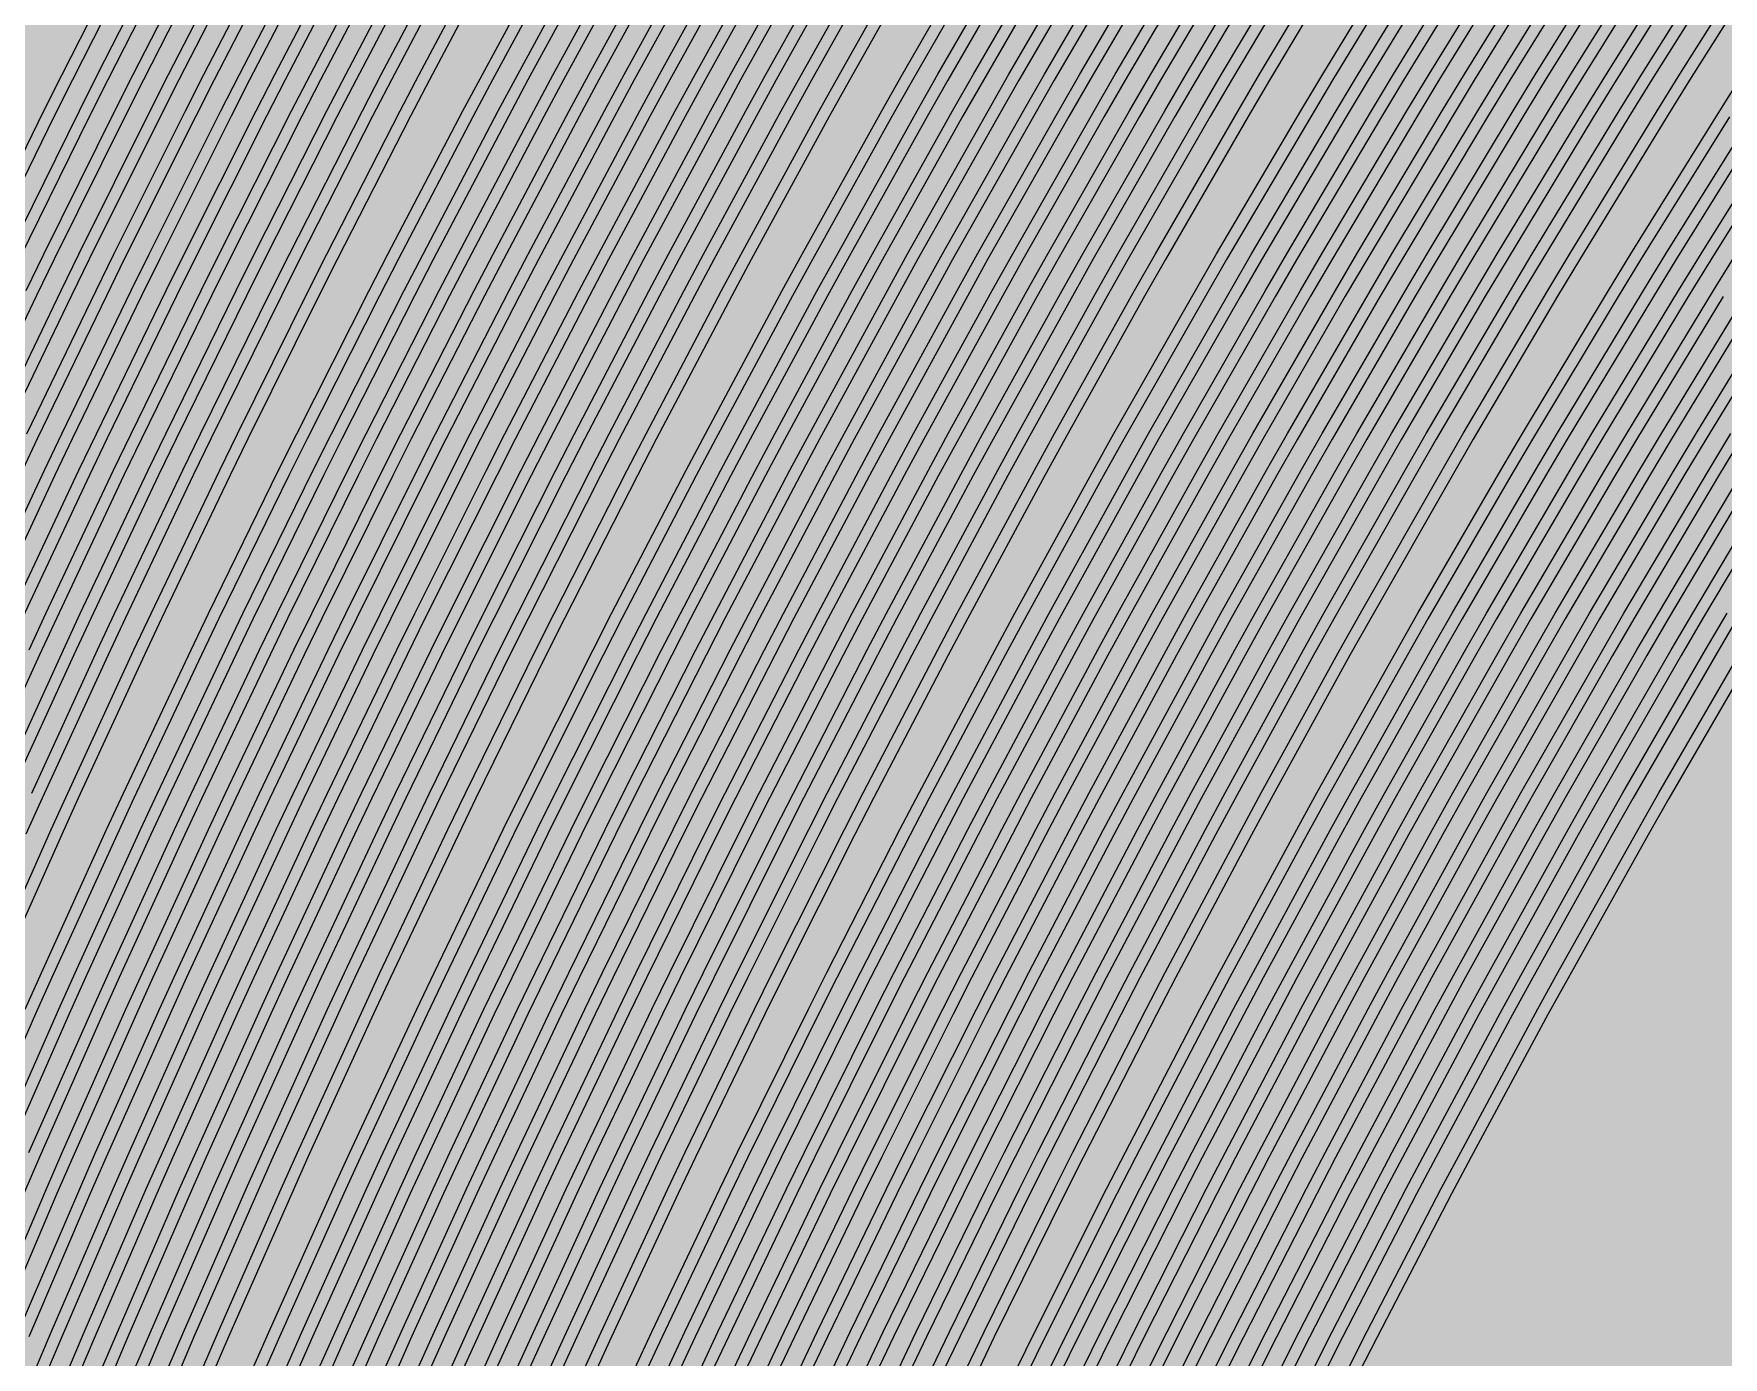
# Model space of a CAD drawing. Header units: metres. Extents: x -7220 to 10980, y -29667 to 1833.
# Drawn here: x 3153.5 to 3447.4, y -16770.9 to -16540.7 of the extents above; entities that cross this region are included whole.
import ezdxf

# ---------------------------------------------------------------- set-up
doc = ezdxf.new("R2010")
doc.units = ezdxf.units.M
doc.layers.add('Metal1', color=4, linetype='CONTINUOUS')
doc.layers.add('Polyimide', color=7, linetype='CONTINUOUS')

msp = doc.modelspace()

# ---------------------------------------------------------------- hatches: boundary and pattern name
at = {"layer": 'Polyimide'}
msp.add_hatch(color=7, dxfattribs=at).paths.add_polyline_path([(4099.45, -13861.55), (4142.64, -14152.77), (4214.18, -14438.35), (4313.36, -14715.55), (4439.24, -14981.69), (4590.59, -15234.21), (4765.97, -15470.68), (4963.68, -15688.82), (5181.82, -15886.53), (5418.29, -16061.91), (5670.81, -16213.26), (5936.95, -16339.14), (6214.15, -16438.32), (6499.73, -16509.85), (6790.95, -16553.05), (7085, -16567.5), (9980.38, -16567.5), (10058.79, -16571.35), (10136.45, -16582.87), (10212.6, -16601.95), (10286.52, -16628.4), (10357.49, -16661.96), (10424.83, -16702.32), (10487.89, -16749.09), (10546.06, -16801.81), (10598.78, -16859.98), (10645.55, -16923.04), (10685.91, -16990.38), (10719.48, -17061.35), (10745.93, -17135.27), (10765, -17211.43), (10776.52, -17289.08), (10780.38, -17367.5), (10780.38, -21957.3), (10741.61, -22012.91), (10705.97, -22070.59), (10673.58, -22130.14), (10644.53, -22191.39), (10618.92, -22254.16), (10596.82, -22318.25), (10578.3, -22383.46), (10563.41, -22449.6), (10552.21, -22516.46), (10544.72, -22583.84), (10540.97, -22651.53), (10540.97, -22719.32), (10544.72, -22787.01), (10552.21, -22854.38), (10563.41, -22921.24), (10578.3, -22987.38), (10596.82, -23052.6), (10618.92, -23116.68), (10644.53, -23179.45), (10673.58, -23240.71), (10705.97, -23300.26), (10741.61, -23357.93), (10780.38, -23413.54), (10780.38, -28667.5), (10776.52, -28745.91), (10765, -28823.57), (10745.93, -28899.73), (10719.48, -28973.65), (10685.91, -29044.62), (10645.55, -29111.96), (10598.78, -29175.01), (10546.06, -29233.19), (10487.89, -29285.91), (10424.83, -29332.68), (10357.49, -29373.04), (10286.52, -29406.6), (10212.6, -29433.05), (10136.45, -29452.13), (10058.79, -29463.65), (9980.38, -29467.5), (-6219.63, -29467.5), (-6298.04, -29463.65), (-6375.7, -29452.13), (-6451.85, -29433.05), (-6525.77, -29406.6), (-6596.74, -29373.04), (-6664.08, -29332.68), (-6727.14, -29285.91), (-6785.31, -29233.19), (-6838.03, -29175.01), (-6884.8, -29111.96), (-6925.16, -29044.62), (-6958.73, -28973.65), (-6985.18, -28899.73), (-7004.25, -28823.57), (-7015.77, -28745.91), (-7019.63, -28667.5), (-7019.63, -23426.32), (-6979.36, -23370.07), (-6942.33, -23311.63), (-6908.66, -23251.2), (-6878.45, -23188.96), (-6851.81, -23125.12), (-6828.81, -23059.88), (-6809.53, -22993.44), (-6794.04, -22926.02), (-6782.37, -22857.83), (-6774.57, -22789.09), (-6770.67, -22720.02), (-6770.67, -22650.84), (-6774.57, -22581.77), (-6782.37, -22513.03), (-6794.04, -22444.84), (-6809.53, -22377.42), (-6828.81, -22310.98), (-6851.81, -22245.74), (-6878.45, -22181.89), (-6908.66, -22119.66), (-6942.33, -22059.22), (-6979.36, -22000.79), (-7019.63, -21944.54), (-7019.63, -17367.5), (-7015.77, -17289.08), (-7004.25, -17211.43), (-6985.18, -17135.27), (-6958.73, -17061.35), (-6925.16, -16990.38), (-6884.8, -16923.04), (-6838.03, -16859.98), (-6785.31, -16801.81), (-6727.14, -16749.09), (-6664.08, -16702.32), (-6596.74, -16661.96), (-6525.77, -16628.4), (-6451.85, -16601.95), (-6375.7, -16582.87), (-6298.04, -16571.35), (-6219.63, -16567.5), (-3314, -16567.5), (-3019.95, -16553.05), (-2728.73, -16509.85), (-2443.15, -16438.32), (-2165.95, -16339.14), (-1899.81, -16213.26), (-1647.29, -16061.91), (-1410.82, -15886.53), (-1192.68, -15688.82), (-994.97, -15470.68), (-819.59, -15234.21), (-668.24, -14981.69), (-542.36, -14715.55), (-443.18, -14438.35), (-371.64, -14152.77), (-328.45, -13861.55), (-314, -13567.5), (-314, -13373.48), (-317.45, -13328.11), (-327.72, -13283.78), (-344.58, -13241.52), (-367.63, -13202.3), (-396.35, -13167.01), (-430.08, -13136.47), (-468.03, -13111.38), (-509.35, -13092.32), (-509.35, -13092.32), (-578.18, -13061.27), (-642.2, -13021.24), (-700.26, -12972.96), (-751.3, -12917.31), (-794.39, -12855.3), (-828.74, -12788.06), (-853.73, -12716.8), (-868.91, -12642.84), (-874, -12567.5), (-868.91, -12492.16), (-853.73, -12418.19), (-828.74, -12346.94), (-794.39, -12279.7), (-751.3, -12217.69), (-700.26, -12162.04), (-642.2, -12113.76), (-578.18, -12073.73), (-509.35, -12042.68), (-509.35, -12042.68), (-468.03, -12023.62), (-430.08, -11998.53), (-396.35, -11967.99), (-367.63, -11932.7), (-344.58, -11893.47), (-327.72, -11851.21), (-317.45, -11806.89), (-314, -11761.52), (-314, -11074.31), (-317.45, -11028.94), (-327.72, -10984.62), (-344.58, -10942.36), (-367.63, -10903.13), (-396.35, -10867.84), (-430.08, -10837.3), (-468.03, -10812.21), (-509.35, -10793.16), (-509.35, -10793.16), (-578.18, -10762.1), (-642.2, -10722.07), (-700.26, -10673.8), (-751.3, -10618.15), (-794.39, -10556.13), (-828.74, -10488.89), (-853.73, -10417.64), (-868.91, -10343.67), (-874, -10268.33), (-868.91, -10192.99), (-853.73, -10119.03), (-828.74, -10047.77), (-794.39, -9980.53), (-751.3, -9918.52), (-700.26, -9862.87), (-642.2, -9814.59), (-578.18, -9774.56), (-509.35, -9743.51), (-509.35, -9743.51), (-468.03, -9724.45), (-430.08, -9699.36), (-396.35, -9668.82), (-367.63, -9633.53), (-344.58, -9594.31), (-327.72, -9552.05), (-317.45, -9507.72), (-314, -9462.35), (-314, -8775.14), (-317.45, -8729.78), (-327.72, -8685.45), (-344.58, -8643.19), (-367.63, -8603.96), (-396.35, -8568.68), (-430.08, -8538.14), (-468.03, -8513.05), (-509.35, -8493.99), (-509.35, -8493.99), (-578.18, -8462.94), (-642.2, -8422.91), (-700.26, -8374.63), (-751.3, -8318.98), (-794.39, -8256.97), (-828.74, -8189.73), (-853.73, -8118.47), (-868.91, -8044.5), (-874, -7969.17), (-868.91, -7893.83), (-853.73, -7819.86), (-828.74, -7748.61), (-794.39, -7681.36), (-751.3, -7619.35), (-700.26, -7563.7), (-642.2, -7515.42), (-578.18, -7475.4), (-509.35, -7444.34), (-509.35, -7444.34), (-468.03, -7425.28), (-430.08, -7400.2), (-396.35, -7369.66), (-367.63, -7334.37), (-344.58, -7295.14), (-327.72, -7252.88), (-317.45, -7208.56), (-314, -7163.19), (-314, -6475.98), (-317.45, -6430.61), (-327.72, -6386.29), (-344.58, -6344.02), (-367.63, -6304.8), (-396.35, -6269.51), (-430.08, -6238.97), (-468.03, -6213.88), (-509.35, -6194.82), (-509.35, -6194.82), (-578.18, -6163.77), (-642.2, -6123.74), (-700.26, -6075.46), (-751.3, -6019.81), (-794.39, -5957.8), (-828.74, -5890.56), (-853.73, -5819.31), (-868.91, -5745.34), (-874, -5670), (-868.91, -5594.66), (-853.73, -5520.69), (-828.74, -5449.44), (-794.39, -5382.2), (-751.3, -5320.19), (-700.26, -5264.54), (-642.2, -5216.26), (-578.18, -5176.23), (-509.35, -5145.18), (-509.35, -5145.18), (-468.03, -5126.12), (-430.08, -5101.03), (-396.35, -5070.49), (-367.63, -5035.2), (-344.58, -4995.98), (-327.72, -4953.71), (-317.45, -4909.39), (-314, -4864.02), (-314, 380), (-314, 1532.5), (-269, 1532.5), (-268.78, 1525.63), (-268.1, 1518.79), (-266.98, 1512.02), (-265.42, 1505.32), (-263.43, 1498.75), (-261.01, 1492.32), (-258.17, 1486.06), (-254.93, 1480), (-251.3, 1474.17), (-247.3, 1468.58), (-242.94, 1463.27), (-238.25, 1458.25), (-233.23, 1453.56), (-227.92, 1449.2), (-222.33, 1445.2), (-216.5, 1441.57), (-210.44, 1438.33), (-204.18, 1435.49), (-197.75, 1433.07), (-191.18, 1431.08), (-184.48, 1429.52), (-177.71, 1428.4), (-170.87, 1427.72), (-164, 1427.5), (-157.13, 1427.72), (-150.29, 1428.4), (-143.52, 1429.52), (-136.82, 1431.08), (-130.25, 1433.07), (-123.82, 1435.49), (-117.56, 1438.33), (-111.5, 1441.57), (-105.67, 1445.2), (-100.08, 1449.2), (-94.77, 1453.56), (-89.75, 1458.25), (-85.06, 1463.27), (-80.7, 1468.58), (-76.7, 1474.17), (-73.07, 1480), (-69.83, 1486.06), (-66.99, 1492.32), (-64.57, 1498.75), (-62.58, 1505.32), (-61.02, 1512.02), (-59.9, 1518.79), (-59.22, 1525.63), (-59, 1532.5), (1786, 1532.5), (3835, 1532.5), (3835.21, 1539.04), (3835.86, 1545.55), (3836.92, 1552.01), (3838.41, 1558.38), (3840.31, 1564.64), (3842.61, 1570.77), (3845.31, 1576.73), (3848.4, 1582.5), (3851.85, 1588.06), (3855.66, 1593.38), (3859.82, 1598.43), (3864.29, 1603.21), (3869.07, 1607.68), (3874.12, 1611.84), (3879.44, 1615.65), (3885, 1619.1), (3890.77, 1622.19), (3896.73, 1624.89), (3902.86, 1627.19), (3909.12, 1629.09), (3915.49, 1630.58), (3921.95, 1631.64), (3928.46, 1632.29), (3935, 1632.5), (3941.54, 1632.29), (3948.05, 1631.64), (3954.51, 1630.58), (3960.88, 1629.09), (3967.14, 1627.19), (3973.27, 1624.89), (3979.23, 1622.19), (3985, 1619.1), (3990.56, 1615.65), (3995.88, 1611.84), (4000.93, 1607.68), (4005.71, 1603.21), (4010.18, 1598.43), (4014.34, 1593.38), (4018.15, 1588.06), (4021.6, 1582.5), (4024.69, 1576.73), (4027.39, 1570.77), (4029.69, 1564.64), (4031.59, 1558.38), (4033.08, 1552.01), (4034.14, 1545.55), (4034.79, 1539.04), (4035, 1532.5), (4085, 1532.5), (4085, 380), (4085, 330), (4085, -4864.02), (4088.45, -4909.39), (4098.72, -4953.71), (4115.58, -4995.98), (4138.63, -5035.2), (4167.35, -5070.49), (4201.08, -5101.03), (4239.03, -5126.12), (4280.35, -5145.18), (4280.35, -5145.18), (4349.18, -5176.23), (4413.2, -5216.26), (4471.26, -5264.54), (4522.3, -5320.19), (4565.39, -5382.2), (4599.74, -5449.44), (4624.73, -5520.69), (4639.91, -5594.66), (4645, -5670), (4639.91, -5745.34), (4624.73, -5819.31), (4599.74, -5890.56), (4565.39, -5957.8), (4522.3, -6019.81), (4471.26, -6075.46), (4413.2, -6123.74), (4349.18, -6163.77), (4280.35, -6194.82), (4239.03, -6213.88), (4201.08, -6238.97), (4167.35, -6269.51), (4138.63, -6304.8), (4115.58, -6344.02), (4098.72, -6386.29), (4088.45, -6430.61), (4085, -6475.98), (4085, -13567.5), (4099.45, -13861.55)])

# ---------------------------------------------------------------- linework, layer by layer
at = {"layer": 'Metal1'}
for points in [[(3143.07, -16579.07), (3155.3, -16554.15), (3158.46, -16547.82), (3171.1, -16522.9)], [(3143.54, -16797.82), (3153.88, -16772.89), (3156.56, -16766.56), (3167.31, -16741.64), (3170.09, -16735.31), (3181.24, -16710.39), (3184.13, -16704.06), (3195.71, -16679.14), (3198.7, -16672.8), (3210.7, -16647.89), (3213.81, -16641.55), (3226.23, -16616.64), (3229.45, -16610.3), (3242.31, -16585.39), (3245.64, -16579.04), (3258.94, -16554.14), (3262.38, -16547.79), (3276.13, -16522.89)], [(3143.69, -16641.57), (3155.36, -16616.65), (3158.38, -16610.32), (3170.45, -16585.4), (3173.58, -16579.07), (3186.07, -16554.15), (3189.3, -16547.81), (3202.2, -16522.9)], [(3145.06, -16766.57), (3155.72, -16741.64), (3158.48, -16735.31), (3169.55, -16710.39), (3172.42, -16704.06), (3183.9, -16679.14), (3186.87, -16672.81), (3198.77, -16647.89), (3201.86, -16641.55), (3214.18, -16616.64), (3217.37, -16610.3), (3230.13, -16585.39), (3233.44, -16579.05), (3246.63, -16554.14), (3250.05, -16547.79), (3263.69, -16522.89)], [(3145.45, -16704.07), (3156.56, -16679.15), (3159.43, -16672.82), (3170.95, -16647.9), (3173.93, -16641.56), (3185.86, -16616.65), (3188.95, -16610.31), (3201.3, -16585.4), (3204.49, -16579.06), (3217.26, -16554.15), (3220.57, -16547.8), (3233.77, -16522.9)], [(3146.3, -16610.32), (3158.28, -16585.4), (3161.37, -16579.07), (3173.76, -16554.15), (3176.96, -16547.82), (3189.76, -16522.9)], [(3146.88, -16735.31), (3157.86, -16710.39), (3160.7, -16704.06), (3172.09, -16679.14), (3175.04, -16672.81), (3186.85, -16647.89), (3189.91, -16641.55), (3202.14, -16616.64), (3205.3, -16610.3), (3217.96, -16585.39), (3221.23, -16579.05), (3234.32, -16554.14), (3237.71, -16547.79), (3251.24, -16522.89)], [(3147.25, -16860.32), (3156.99, -16835.39), (3159.51, -16829.06), (3169.66, -16804.14), (3172.29, -16797.81), (3182.85, -16772.88), (3185.59, -16766.56), (3196.56, -16741.63), (3199.4, -16735.3), (3210.79, -16710.38), (3213.74, -16704.05), (3225.56, -16679.13), (3228.62, -16672.79), (3240.87, -16647.88), (3244.05, -16641.54), (3256.73, -16616.63), (3260.02, -16610.29), (3273.15, -16585.38), (3276.55, -16579.03), (3290.13, -16554.13), (3293.65, -16547.78), (3307.69, -16522.88)], [(3147.26, -16672.82), (3158.67, -16647.9), (3161.62, -16641.57), (3173.43, -16616.65), (3176.49, -16610.31), (3188.72, -16585.4), (3191.88, -16579.06), (3204.52, -16554.15), (3207.8, -16547.81), (3220.87, -16522.9)], [(3147.98, -16829.07), (3158.03, -16804.14), (3160.64, -16797.81), (3171.1, -16772.89), (3173.81, -16766.56), (3184.68, -16741.64), (3187.49, -16735.31), (3198.78, -16710.39), (3201.71, -16704.05), (3213.42, -16679.13), (3216.45, -16672.8), (3228.59, -16647.88), (3231.73, -16641.54), (3244.3, -16616.63), (3247.56, -16610.29), (3260.57, -16585.38), (3263.94, -16579.04), (3277.4, -16554.13), (3280.88, -16547.78), (3294.79, -16522.88)], [(3148.88, -16891.56), (3158.45, -16866.63), (3160.93, -16860.31), (3170.9, -16835.38), (3173.49, -16829.06), (3183.87, -16804.13), (3186.57, -16797.8), (3197.37, -16772.88), (3200.17, -16766.55), (3211.41, -16741.63), (3214.32, -16735.29), (3225.98, -16710.38), (3229, -16704.04), (3241.1, -16679.13), (3244.23, -16672.79), (3256.77, -16647.88), (3260.02, -16641.53), (3273, -16616.63), (3276.37, -16610.28), (3289.81, -16585.38), (3293.3, -16579.03), (3307.2, -16554.13), (3310.8, -16547.77), (3325.17, -16522.88)], [(3149.17, -16579.07), (3161.45, -16554.15), (3164.63, -16547.82), (3177.32, -16522.9)], [(3149.24, -16797.82), (3159.62, -16772.89), (3162.31, -16766.56), (3173.1, -16741.64), (3175.89, -16735.31), (3187.09, -16710.39), (3189.99, -16704.05), (3201.61, -16679.14), (3204.62, -16672.8), (3216.66, -16647.89), (3219.78, -16641.55), (3232.25, -16616.64), (3235.48, -16610.29), (3248.39, -16585.39), (3251.74, -16579.04), (3265.09, -16554.13), (3268.55, -16547.79), (3282.35, -16522.88)], [(3149.67, -16641.57), (3161.38, -16616.65), (3164.41, -16610.32), (3176.54, -16585.4), (3179.68, -16579.06), (3192.22, -16554.15), (3195.46, -16547.81), (3208.43, -16522.9)], [(3150.81, -16766.56), (3161.51, -16741.64), (3164.28, -16735.31), (3175.4, -16710.39), (3178.27, -16704.06), (3189.8, -16679.14), (3192.79, -16672.8), (3204.74, -16647.89), (3207.83, -16641.55), (3220.21, -16616.64), (3223.41, -16610.3), (3236.22, -16585.39), (3239.54, -16579.04), (3252.78, -16554.14), (3256.22, -16547.79), (3269.91, -16522.89)], [(3151.11, -16835.39), (3153.62, -16829.07), (3163.72, -16804.14), (3166.33, -16797.81), (3176.84, -16772.89), (3179.56, -16766.56), (3190.47, -16741.64), (3193.3, -16735.3), (3204.63, -16710.38), (3207.56, -16704.05), (3219.32, -16679.13), (3222.37, -16672.8), (3234.55, -16647.88), (3237.71, -16641.54), (3250.33, -16616.63), (3253.6, -16610.29), (3266.66, -16585.38), (3270.04, -16579.04), (3283.55, -16554.13), (3287.05, -16547.78), (3301.01, -16522.88)], [(3152.01, -16710.39), (3154.84, -16704.06), (3166.19, -16679.14), (3169.13, -16672.81), (3180.89, -16647.89), (3183.93, -16641.56), (3196.11, -16616.64), (3199.26, -16610.3), (3211.87, -16585.39), (3215.13, -16579.05), (3228.17, -16554.14), (3231.55, -16547.8), (3245.02, -16522.89)], [(3152.19, -16585.4), (3155.27, -16579.07), (3167.61, -16554.15), (3170.8, -16547.82), (3183.54, -16522.9)], [(3152.34, -16804.14), (3154.94, -16797.81), (3165.36, -16772.89), (3168.06, -16766.56), (3178.89, -16741.64), (3181.69, -16735.31), (3192.94, -16710.39), (3195.85, -16704.05), (3207.51, -16679.14), (3210.53, -16672.8), (3222.63, -16647.88), (3225.76, -16641.55), (3238.28, -16616.63), (3241.52, -16610.29), (3254.48, -16585.38), (3257.84, -16579.04), (3271.24, -16554.13), (3274.72, -16547.79), (3288.57, -16522.88)], [(3152.34, -16610.32), (3164.37, -16585.4), (3167.47, -16579.07), (3179.91, -16554.15), (3183.13, -16547.81), (3195.98, -16522.9)], [(3152.68, -16735.31), (3163.71, -16710.39), (3166.56, -16704.06), (3178, -16679.14), (3180.96, -16672.81), (3192.81, -16647.89), (3195.88, -16641.55), (3208.16, -16616.64), (3211.34, -16610.3), (3224.04, -16585.39), (3227.34, -16579.05), (3240.48, -16554.14), (3243.88, -16547.79), (3257.47, -16522.89)], [(3152.71, -16647.9), (3155.64, -16641.57), (3167.41, -16616.65), (3170.45, -16610.32), (3182.63, -16585.4), (3185.78, -16579.06), (3198.37, -16554.15), (3201.63, -16547.81), (3214.65, -16522.9)], [(3152.86, -16866.63), (3155.33, -16860.31), (3165.26, -16835.38), (3167.84, -16829.06), (3178.19, -16804.13), (3180.87, -16797.8), (3191.64, -16772.88), (3194.42, -16766.55), (3205.61, -16741.63), (3208.51, -16735.3), (3220.13, -16710.38), (3223.14, -16704.04), (3235.19, -16679.13), (3238.32, -16672.79), (3250.81, -16647.88), (3254.04, -16641.53), (3266.98, -16616.63), (3270.34, -16610.28), (3283.72, -16585.38), (3287.2, -16579.03), (3301.04, -16554.13), (3304.63, -16547.77), (3318.95, -16522.88)], [(3153.18, -16672.82), (3164.63, -16647.9), (3167.59, -16641.57), (3179.46, -16616.65), (3182.52, -16610.31), (3194.8, -16585.4), (3197.98, -16579.06), (3210.68, -16554.15), (3213.96, -16547.81), (3227.09, -16522.9)], [(3203.11, -16772.88), (3205.92, -16766.55), (3217.2, -16741.63), (3220.12, -16735.29), (3231.82, -16710.38), (3234.86, -16704.04), (3247, -16679.13), (3250.15, -16672.79), (3262.73, -16647.88), (3265.99, -16641.53), (3279.03, -16616.63), (3282.41, -16610.28), (3295.9, -16585.38), (3299.4, -16579.02), (3313.35, -16554.13), (3316.97, -16547.77), (3331.39, -16522.88)], [(3208.85, -16772.88), (3211.67, -16766.55), (3222.99, -16741.63), (3225.92, -16735.29), (3237.67, -16710.38), (3240.71, -16704.04), (3252.9, -16679.13), (3256.06, -16672.78), (3268.69, -16647.88), (3271.97, -16641.53), (3285.05, -16616.62), (3288.45, -16610.28), (3301.99, -16585.37), (3305.5, -16579.02), (3319.5, -16554.12), (3323.14, -16547.77), (3337.61, -16522.87)], [(3214.59, -16772.88), (3217.42, -16766.54), (3228.78, -16741.63), (3231.72, -16735.29), (3243.52, -16710.38), (3246.57, -16704.04), (3258.81, -16679.13), (3261.98, -16672.78), (3274.66, -16647.87), (3277.94, -16641.53), (3291.08, -16616.62), (3294.48, -16610.28), (3308.07, -16585.37), (3311.6, -16579.02), (3325.65, -16554.12), (3329.3, -16547.77), (3343.83, -16522.87)], [(3220.33, -16772.88), (3223.17, -16766.54), (3234.57, -16741.63), (3237.53, -16735.29), (3249.36, -16710.37), (3252.43, -16704.03), (3264.71, -16679.12), (3267.89, -16672.78), (3280.62, -16647.87), (3283.92, -16641.53), (3297.1, -16616.62), (3300.52, -16610.27), (3314.16, -16585.37), (3317.7, -16579.02), (3331.81, -16554.12), (3335.47, -16547.77), (3350.05, -16522.87)], [(3226.06, -16772.88), (3228.92, -16766.54), (3240.36, -16741.63), (3243.33, -16735.29), (3255.21, -16710.37), (3258.29, -16704.03), (3270.61, -16679.12), (3273.81, -16672.78), (3286.58, -16647.87), (3289.9, -16641.53), (3303.12, -16616.62), (3306.56, -16610.27), (3320.25, -16585.37), (3323.8, -16579.02), (3337.96, -16554.12), (3341.64, -16547.77), (3356.27, -16522.87)], [(3231.8, -16772.88), (3234.67, -16766.54), (3246.15, -16741.62), (3249.13, -16735.29), (3261.05, -16710.37), (3264.15, -16704.03), (3276.52, -16679.12), (3279.72, -16672.78), (3292.54, -16647.87), (3295.87, -16641.52), (3309.15, -16616.62), (3312.59, -16610.27), (3326.33, -16585.37), (3329.9, -16579.02), (3344.11, -16554.12), (3347.8, -16547.76), (3362.49, -16522.87)], [(3237.54, -16772.87), (3240.42, -16766.54), (3251.94, -16741.62), (3254.93, -16735.29), (3266.9, -16710.37), (3270, -16704.03), (3282.42, -16679.12), (3285.64, -16672.78), (3298.51, -16647.87), (3301.85, -16641.52), (3315.17, -16616.62), (3318.63, -16610.27), (3332.42, -16585.37), (3336, -16579.02), (3350.27, -16554.12), (3353.97, -16547.76), (3368.71, -16522.87)], [(3243.28, -16772.87), (3246.17, -16766.54), (3257.74, -16741.62), (3260.74, -16735.28), (3272.75, -16710.37), (3275.86, -16704.03), (3288.32, -16679.12), (3291.55, -16672.78), (3304.47, -16647.87), (3307.82, -16641.52), (3321.2, -16616.62), (3324.67, -16610.27), (3338.51, -16585.37), (3342.1, -16579.01), (3356.42, -16554.12), (3360.14, -16547.76), (3374.93, -16522.87)], [(3249.29, -16772.87), (3252.2, -16766.54), (3263.82, -16741.62), (3266.84, -16735.28), (3278.91, -16710.37), (3282.04, -16704.03), (3294.56, -16679.12), (3297.81, -16672.77), (3310.79, -16647.87), (3314.16, -16641.52), (3327.6, -16616.62), (3331.09, -16610.27), (3345, -16585.37), (3348.62, -16579.01), (3363, -16554.12), (3366.74, -16547.76), (3381.61, -16522.87)], [(3258.08, -16772.87), (3261.03, -16766.53), (3272.88, -16741.62), (3275.95, -16735.28), (3288.25, -16710.37), (3291.44, -16704.02), (3304.19, -16679.12), (3307.51, -16672.77), (3320.73, -16647.87), (3324.16, -16641.51), (3337.85, -16616.61), (3341.41, -16610.26), (3355.58, -16585.36), (3359.26, -16579.01), (3373.91, -16554.11), (3377.72, -16547.75), (3392.87, -16522.86)], [(3263.82, -16772.87), (3266.78, -16766.53), (3278.67, -16741.62), (3281.75, -16735.27), (3294.09, -16710.37), (3297.3, -16704.02), (3310.1, -16679.12), (3313.42, -16672.77), (3326.69, -16647.86), (3330.13, -16641.51), (3343.87, -16616.61), (3347.44, -16610.26), (3361.66, -16585.36), (3365.36, -16579), (3380.07, -16554.11), (3383.89, -16547.75), (3399.09, -16522.86)], [(3269.55, -16772.87), (3272.53, -16766.53), (3284.46, -16741.62), (3287.56, -16735.27), (3299.94, -16710.37), (3303.16, -16704.02), (3316, -16679.11), (3319.34, -16672.76), (3332.65, -16647.86), (3336.11, -16641.51), (3349.9, -16616.61), (3353.48, -16610.26), (3367.75, -16585.36), (3371.46, -16579), (3386.22, -16554.11), (3390.06, -16547.75), (3405.31, -16522.86)], [(3275.29, -16772.87), (3278.28, -16766.53), (3290.25, -16741.62), (3293.36, -16735.27), (3305.79, -16710.36), (3309.01, -16704.02), (3321.9, -16679.11), (3325.25, -16672.76), (3338.61, -16647.86), (3342.08, -16641.51), (3355.92, -16616.61), (3359.52, -16610.26), (3373.84, -16585.36), (3377.56, -16579), (3392.37, -16554.11), (3396.22, -16547.75), (3411.53, -16522.86)], [(3281.03, -16772.87), (3284.03, -16766.52), (3296.04, -16741.61), (3299.16, -16735.27), (3311.63, -16710.36), (3314.87, -16704.02), (3327.81, -16679.11), (3331.17, -16672.76), (3344.58, -16647.86), (3348.06, -16641.51), (3361.95, -16616.61), (3365.55, -16610.25), (3379.93, -16585.36), (3383.66, -16579), (3398.52, -16554.11), (3402.39, -16547.75), (3417.75, -16522.86)], [(3286.77, -16772.87), (3289.78, -16766.52), (3301.83, -16741.61), (3304.96, -16735.27), (3317.48, -16710.36), (3320.73, -16704.01), (3333.71, -16679.11), (3337.08, -16672.76), (3350.54, -16647.86), (3354.03, -16641.51), (3367.97, -16616.61), (3371.59, -16610.25), (3386.01, -16585.36), (3389.76, -16579), (3404.68, -16554.11), (3408.56, -16547.75), (3423.97, -16522.86)], [(3292.51, -16772.86), (3295.53, -16766.52), (3307.63, -16741.61), (3310.77, -16735.27), (3323.33, -16710.36), (3326.59, -16704.01), (3339.61, -16679.11), (3343, -16672.76), (3356.5, -16647.86), (3360.01, -16641.51), (3373.99, -16616.61), (3377.63, -16610.25), (3392.1, -16585.36), (3395.86, -16579), (3410.83, -16554.11), (3414.72, -16547.74), (3430.19, -16522.86)], [(3298.25, -16772.86), (3301.28, -16766.52), (3313.42, -16741.61), (3316.57, -16735.27), (3329.17, -16710.36), (3332.44, -16704.01), (3345.52, -16679.11), (3348.91, -16672.76), (3362.46, -16647.86), (3365.98, -16641.5), (3380.02, -16616.61), (3383.66, -16610.25), (3398.19, -16585.36), (3401.96, -16579), (3416.98, -16554.11), (3420.89, -16547.74), (3436.41, -16522.86)], [(3303.98, -16772.86), (3307.03, -16766.52), (3319.21, -16741.61), (3322.37, -16735.27), (3335.02, -16710.36), (3338.3, -16704.01), (3351.42, -16679.11), (3354.83, -16672.76), (3368.43, -16647.86), (3371.96, -16641.5), (3386.04, -16616.61), (3389.7, -16610.25), (3404.28, -16585.36), (3408.06, -16579), (3423.14, -16554.11), (3427.06, -16547.74), (3442.64, -16522.86)], [(3309.72, -16772.86), (3312.78, -16766.52), (3325, -16741.61), (3328.17, -16735.26), (3340.86, -16710.36), (3344.16, -16704.01), (3357.32, -16679.11), (3360.74, -16672.76), (3374.39, -16647.86), (3377.93, -16641.5), (3392.07, -16616.61), (3395.74, -16610.25), (3410.36, -16585.36), (3414.17, -16578.99), (3429.29, -16554.11), (3433.22, -16547.74), (3448.86, -16522.86)], [(3315.74, -16772.86), (3318.81, -16766.52), (3331.09, -16741.61), (3334.28, -16735.26), (3347.03, -16710.36), (3350.34, -16704.01), (3363.57, -16679.11), (3367, -16672.75), (3380.71, -16647.86), (3384.28, -16641.5), (3398.47, -16616.61), (3402.16, -16610.25), (3416.86, -16585.36), (3420.68, -16578.99), (3435.87, -16554.11), (3439.83, -16547.74), (3455.53, -16522.86)], [(3185.32, -16523.82), (3172.58, -16548.72), (3169.4, -16555.05), (3157.07, -16579.95), (3153.99, -16586.27), (3142.07, -16611.18)], [(3246.78, -16523.85), (3233.31, -16548.74), (3229.94, -16555.07), (3216.91, -16579.97), (3213.65, -16586.3), (3201.05, -16611.2), (3197.9, -16617.53), (3185.73, -16642.43), (3182.69, -16648.75), (3170.94, -16673.66), (3168.01, -16679.98), (3156.67, -16704.89), (3153.84, -16711.2), (3142.91, -16736.11)], [(3216.42, -16523.83), (3203.41, -16548.73), (3200.15, -16555.06), (3187.57, -16579.96), (3184.42, -16586.28), (3172.25, -16611.19), (3169.21, -16617.51), (3157.45, -16642.42), (3154.52, -16648.73), (3143.17, -16673.64)], [(3290.31, -16523.86), (3276.47, -16548.75), (3273, -16555.09), (3259.6, -16579.98), (3256.25, -16586.31), (3243.3, -16611.21), (3240.06, -16617.54), (3227.55, -16642.44), (3224.42, -16648.76), (3212.34, -16673.67), (3209.32, -16679.99), (3197.66, -16704.89), (3194.76, -16711.21), (3183.52, -16736.12), (3180.72, -16742.44), (3169.89, -16767.35), (3167.2, -16773.67), (3156.79, -16798.58), (3154.2, -16804.89), (3144.19, -16829.81)], [(3172.88, -16523.82), (3160.25, -16548.72), (3157.09, -16555.04), (3144.87, -16579.95)], [(3320.68, -16523.88), (3306.37, -16548.76), (3302.79, -16555.1), (3288.95, -16579.99), (3285.48, -16586.33), (3272.1, -16611.22), (3268.75, -16617.56), (3255.82, -16642.45), (3252.59, -16648.78), (3240.11, -16673.68), (3236.99, -16680.01), (3224.94, -16704.91), (3221.94, -16711.23), (3210.33, -16736.13), (3207.44, -16742.46), (3196.25, -16767.36), (3193.47, -16773.68), (3182.71, -16798.59), (3180.03, -16804.91), (3169.69, -16829.82), (3167.12, -16836.13), (3157.19, -16861.05), (3154.72, -16867.35), (3145.2, -16892.27)], [(3277.88, -16523.86), (3264.14, -16548.75), (3260.7, -16555.08), (3247.41, -16579.98), (3244.08, -16586.31), (3231.23, -16611.21), (3228.02, -16617.54), (3215.6, -16642.44), (3212.5, -16648.76), (3200.51, -16673.66), (3197.52, -16679.99), (3185.95, -16704.89), (3183.07, -16711.21), (3171.91, -16736.12), (3169.14, -16742.44), (3158.4, -16767.35), (3155.73, -16773.66), (3145.39, -16798.58)], [(3203.98, -16523.83), (3191.07, -16548.73), (3187.85, -16555.05), (3175.37, -16579.96), (3172.25, -16586.28), (3160.18, -16611.18), (3157.17, -16617.5), (3145.51, -16642.41)], [(3265.44, -16523.85), (3251.81, -16548.75), (3248.39, -16555.08), (3235.21, -16579.98), (3231.91, -16586.31), (3219.16, -16611.2), (3215.97, -16617.53), (3203.65, -16642.43), (3200.58, -16648.76), (3188.68, -16673.66), (3185.71, -16679.98), (3174.24, -16704.89), (3171.38, -16711.21), (3160.31, -16736.12), (3157.56, -16742.43), (3146.9, -16767.35)], [(3235.53, -16523.84), (3222.34, -16548.73), (3219.04, -16555.06), (3206.28, -16579.96), (3203.09, -16586.29), (3190.75, -16611.19), (3187.66, -16617.52), (3175.74, -16642.42), (3172.77, -16648.74), (3161.25, -16673.65), (3158.38, -16679.97), (3147.28, -16704.88)], [(3191.54, -16523.82), (3178.74, -16548.72), (3175.55, -16555.05), (3163.17, -16579.95), (3160.08, -16586.27), (3148.11, -16611.18)], [(3253, -16523.85), (3239.48, -16548.74), (3236.09, -16555.08), (3223.01, -16579.97), (3219.74, -16586.3), (3207.09, -16611.2), (3203.93, -16617.53), (3191.7, -16642.43), (3188.65, -16648.75), (3176.85, -16673.66), (3173.91, -16679.98), (3162.52, -16704.89), (3159.69, -16711.2), (3148.71, -16736.11)], [(3222.64, -16523.83), (3209.57, -16548.73), (3206.3, -16555.06), (3193.66, -16579.96), (3190.51, -16586.28), (3178.29, -16611.19), (3175.24, -16617.51), (3163.43, -16642.42), (3160.48, -16648.74), (3149.08, -16673.65)], [(3309.43, -16523.87), (3295.4, -16548.76), (3291.89, -16555.09), (3278.31, -16579.99), (3274.92, -16586.32), (3261.79, -16611.21), (3258.51, -16617.55), (3245.83, -16642.44), (3242.67, -16648.77), (3230.42, -16673.67), (3227.37, -16680), (3215.55, -16704.9), (3212.61, -16711.22), (3201.22, -16736.13), (3198.39, -16742.45), (3187.42, -16767.36), (3184.69, -16773.67), (3174.14, -16798.58), (3171.51, -16804.9), (3161.37, -16829.81), (3158.85, -16836.12), (3149.11, -16861.04)], [(3296.53, -16523.86), (3282.63, -16548.75), (3279.15, -16555.09), (3265.7, -16579.98), (3262.34, -16586.32), (3249.33, -16611.21), (3246.08, -16617.54), (3233.52, -16642.44), (3230.38, -16648.77), (3218.25, -16673.67), (3215.22, -16679.99), (3203.52, -16704.9), (3200.6, -16711.22), (3189.32, -16736.12), (3186.51, -16742.44), (3175.64, -16767.35), (3172.94, -16773.67), (3162.48, -16798.58), (3159.88, -16804.89), (3149.83, -16829.81)], [(3326.9, -16523.88), (3312.54, -16548.77), (3308.94, -16555.11), (3295.05, -16579.99), (3291.57, -16586.33), (3278.14, -16611.22), (3274.78, -16617.56), (3261.8, -16642.45), (3258.55, -16648.78), (3246.02, -16673.68), (3242.89, -16680.01), (3230.8, -16704.91), (3227.79, -16711.23), (3216.13, -16736.14), (3213.23, -16742.46), (3202, -16767.36), (3199.21, -16773.68), (3188.4, -16798.59), (3185.72, -16804.91), (3175.33, -16829.82), (3172.76, -16836.13), (3162.79, -16861.05), (3160.31, -16867.36), (3150.75, -16892.27)], [(3179.1, -16523.82), (3166.41, -16548.72), (3163.24, -16555.04), (3150.97, -16579.95)], [(3284.09, -16523.86), (3270.3, -16548.75), (3266.85, -16555.09), (3253.5, -16579.98), (3250.17, -16586.31), (3237.26, -16611.21), (3234.04, -16617.54), (3221.57, -16642.44), (3218.46, -16648.76), (3206.42, -16673.67), (3203.42, -16679.99), (3191.81, -16704.89), (3188.91, -16711.21), (3177.72, -16736.12), (3174.93, -16742.44), (3164.15, -16767.35), (3161.46, -16773.66), (3151.09, -16798.58)], [(3197.76, -16523.82), (3184.91, -16548.72), (3181.7, -16555.05), (3169.27, -16579.95), (3166.16, -16586.28), (3154.14, -16611.18), (3151.15, -16617.5)], [(3210.2, -16523.83), (3197.24, -16548.73), (3194, -16555.05), (3181.47, -16579.96), (3178.34, -16586.28), (3166.22, -16611.19), (3163.19, -16617.51), (3151.48, -16642.41)], [(3259.22, -16523.85), (3245.64, -16548.75), (3242.24, -16555.08), (3229.11, -16579.97), (3225.82, -16586.3), (3213.12, -16611.2), (3209.95, -16617.53), (3197.68, -16642.43), (3194.62, -16648.75), (3182.77, -16673.66), (3179.81, -16679.98), (3168.38, -16704.89), (3165.53, -16711.21), (3154.51, -16736.12), (3151.77, -16742.43)], [(3228.85, -16523.83), (3215.74, -16548.73), (3212.46, -16555.06), (3199.76, -16579.96), (3196.59, -16586.29), (3184.32, -16611.19), (3181.26, -16617.51), (3169.4, -16642.42), (3166.44, -16648.74), (3155, -16673.65), (3152.14, -16679.96)], [(3271.66, -16523.86), (3257.97, -16548.75), (3254.55, -16555.08), (3241.31, -16579.98), (3237.99, -16586.31), (3225.19, -16611.21), (3221.99, -16617.53), (3209.63, -16642.43), (3206.54, -16648.76), (3194.59, -16673.66), (3191.62, -16679.98), (3180.09, -16704.89), (3177.22, -16711.21), (3166.11, -16736.12), (3163.35, -16742.43), (3152.65, -16767.35)], [(3302.75, -16523.87), (3288.8, -16548.76), (3285.3, -16555.09), (3271.8, -16579.98), (3268.42, -16586.32), (3255.37, -16611.21), (3252.11, -16617.54), (3239.49, -16642.44), (3236.34, -16648.77), (3224.16, -16673.67), (3221.13, -16679.99), (3209.38, -16704.9), (3206.45, -16711.22), (3195.12, -16736.13), (3192.3, -16742.44), (3181.39, -16767.35), (3178.68, -16773.67), (3168.18, -16798.58), (3165.57, -16804.89), (3155.48, -16829.81), (3152.98, -16836.12)], [(3333.12, -16523.88), (3318.7, -16548.77), (3315.09, -16555.11), (3301.15, -16580), (3297.65, -16586.33), (3284.17, -16611.22), (3280.8, -16617.56), (3267.77, -16642.45), (3264.51, -16648.78), (3251.93, -16673.68), (3248.79, -16680.01), (3236.66, -16704.91), (3233.63, -16711.23), (3221.93, -16736.14), (3219.02, -16742.46), (3207.75, -16767.36), (3204.94, -16773.68)], [(3339.33, -16523.89), (3324.87, -16548.77), (3321.24, -16555.11), (3307.24, -16580), (3303.74, -16586.34), (3290.21, -16611.23), (3286.82, -16617.56), (3273.74, -16642.45), (3270.47, -16648.79), (3257.85, -16673.68), (3254.7, -16680.01), (3242.51, -16704.91), (3239.48, -16711.24), (3227.73, -16736.14), (3224.81, -16742.46), (3213.5, -16767.37), (3210.68, -16773.69)], [(3345.55, -16523.89), (3331.03, -16548.77), (3327.39, -16555.11), (3313.34, -16580), (3309.83, -16586.34), (3296.24, -16611.23), (3292.84, -16617.56), (3279.72, -16642.46), (3276.44, -16648.79), (3263.76, -16673.68), (3260.6, -16680.01), (3248.37, -16704.91), (3245.32, -16711.24), (3233.53, -16736.14), (3230.6, -16742.46), (3219.24, -16767.37), (3216.42, -16773.69)], [(3351.77, -16523.89), (3337.2, -16548.77), (3333.54, -16555.11), (3319.44, -16580), (3315.91, -16586.34), (3302.28, -16611.23), (3298.86, -16617.57), (3285.69, -16642.46), (3282.4, -16648.79), (3269.68, -16673.68), (3266.5, -16680.01), (3254.23, -16704.91), (3251.17, -16711.24), (3239.33, -16736.14), (3236.39, -16742.46), (3224.99, -16767.37), (3222.15, -16773.69)], [(3357.99, -16523.89), (3343.36, -16548.77), (3339.7, -16555.12), (3325.54, -16580), (3322, -16586.34), (3308.31, -16611.23), (3304.89, -16617.57), (3291.66, -16642.46), (3288.36, -16648.79), (3275.59, -16673.69), (3272.4, -16680.02), (3260.08, -16704.91), (3257.01, -16711.24), (3245.14, -16736.14), (3242.18, -16742.47), (3230.74, -16767.37), (3227.89, -16773.69)], [(3364.21, -16523.89), (3349.53, -16548.77), (3345.85, -16555.12), (3331.64, -16580), (3328.08, -16586.34), (3314.35, -16611.23), (3310.91, -16617.57), (3297.64, -16642.46), (3294.32, -16648.79), (3281.51, -16673.69), (3278.3, -16680.02), (3265.94, -16704.92), (3262.86, -16711.24), (3250.94, -16736.14), (3247.97, -16742.47), (3236.49, -16767.37), (3233.63, -16773.69)], [(3370.43, -16523.9), (3355.69, -16548.78), (3352, -16555.12), (3337.74, -16580), (3334.17, -16586.35), (3320.38, -16611.23), (3316.93, -16617.57), (3303.61, -16642.46), (3300.28, -16648.8), (3287.42, -16673.69), (3284.21, -16680.02), (3271.8, -16704.92), (3268.7, -16711.25), (3256.74, -16736.14), (3253.76, -16742.47), (3242.23, -16767.37), (3239.37, -16773.69)], [(3376.65, -16523.9), (3361.86, -16548.78), (3358.15, -16555.12), (3343.84, -16580.01), (3340.25, -16586.35), (3326.42, -16611.23), (3322.95, -16617.57), (3309.59, -16642.46), (3306.24, -16648.8), (3293.33, -16673.69), (3290.11, -16680.02), (3277.65, -16704.92), (3274.55, -16711.25), (3262.54, -16736.15), (3259.55, -16742.47), (3247.98, -16767.37), (3245.1, -16773.7)], [(3383.33, -16523.9), (3368.46, -16548.78), (3364.73, -16555.13), (3350.35, -16580.01), (3346.75, -16586.35), (3332.84, -16611.24), (3329.36, -16617.58), (3315.92, -16642.46), (3312.56, -16648.8), (3299.59, -16673.69), (3296.35, -16680.02), (3283.83, -16704.92), (3280.71, -16711.25), (3268.64, -16736.15), (3265.63, -16742.47), (3254.01, -16767.38), (3251.12, -16773.7)], [(3394.57, -16523.91), (3379.43, -16548.79), (3375.63, -16555.14), (3360.99, -16580.01), (3357.31, -16586.36), (3343.15, -16611.24), (3339.6, -16617.58), (3325.91, -16642.47), (3322.49, -16648.81), (3309.28, -16673.7), (3305.97, -16680.03), (3293.22, -16704.93), (3290.04, -16711.26), (3277.75, -16736.15), (3274.68, -16742.48), (3262.84, -16767.38), (3259.89, -16773.71)], [(3400.79, -16523.91), (3385.6, -16548.79), (3381.78, -16555.14), (3367.08, -16580.02), (3363.4, -16586.36), (3349.18, -16611.24), (3345.62, -16617.59), (3331.89, -16642.47), (3328.45, -16648.81), (3315.19, -16673.7), (3311.87, -16680.04), (3299.08, -16704.93), (3295.88, -16711.26), (3283.55, -16736.16), (3280.47, -16742.48), (3268.59, -16767.38), (3265.63, -16773.71)], [(3407.01, -16523.91), (3391.76, -16548.79), (3387.94, -16555.14), (3373.18, -16580.02), (3369.48, -16586.36), (3355.22, -16611.25), (3351.64, -16617.59), (3337.86, -16642.47), (3334.41, -16648.81), (3321.1, -16673.7), (3317.78, -16680.04), (3304.94, -16704.93), (3301.73, -16711.26), (3289.35, -16736.16), (3286.26, -16742.49), (3274.34, -16767.38), (3271.37, -16773.71)], [(3413.23, -16523.92), (3397.93, -16548.79), (3394.09, -16555.14), (3379.28, -16580.02), (3375.57, -16586.37), (3361.25, -16611.25), (3357.67, -16617.59), (3343.84, -16642.47), (3340.37, -16648.82), (3327.02, -16673.7), (3323.68, -16680.04), (3310.79, -16704.93), (3307.57, -16711.26), (3295.15, -16736.16), (3292.05, -16742.49), (3280.09, -16767.39), (3277.11, -16773.71)], [(3419.45, -16523.92), (3404.09, -16548.79), (3400.24, -16555.14), (3385.38, -16580.02), (3381.65, -16586.37), (3367.29, -16611.25), (3363.69, -16617.59), (3349.81, -16642.48), (3346.33, -16648.82), (3332.93, -16673.7), (3329.58, -16680.04), (3316.65, -16704.93), (3313.42, -16711.27), (3300.95, -16736.16), (3297.84, -16742.49), (3285.84, -16767.39), (3282.84, -16773.71)], [(3425.67, -16523.92), (3410.26, -16548.79), (3406.39, -16555.14), (3391.48, -16580.02), (3387.74, -16586.37), (3373.33, -16611.25), (3369.71, -16617.59), (3355.78, -16642.48), (3352.29, -16648.82), (3338.85, -16673.71), (3335.48, -16680.04), (3322.51, -16704.93), (3319.26, -16711.27), (3306.75, -16736.16), (3303.63, -16742.49), (3291.58, -16767.39), (3288.58, -16773.72)], [(3431.89, -16523.92), (3416.43, -16548.79), (3412.54, -16555.15), (3397.58, -16580.02), (3393.83, -16586.37), (3379.36, -16611.25), (3375.73, -16617.6), (3361.76, -16642.48), (3358.26, -16648.82), (3344.76, -16673.71), (3341.38, -16680.05), (3328.36, -16704.93), (3325.11, -16711.27), (3312.56, -16736.16), (3309.42, -16742.49), (3297.33, -16767.39), (3294.32, -16773.72)], [(3438.11, -16523.92), (3422.59, -16548.8), (3418.69, -16555.15), (3403.68, -16580.02), (3399.91, -16586.37), (3385.4, -16611.25), (3381.76, -16617.6), (3367.73, -16642.48), (3364.22, -16648.82), (3350.67, -16673.71), (3347.29, -16680.05), (3334.22, -16704.94), (3330.95, -16711.27), (3318.36, -16736.16), (3315.21, -16742.5), (3303.08, -16767.39), (3300.05, -16773.72)], [(3444.33, -16523.93), (3428.76, -16548.8), (3424.84, -16555.15), (3409.78, -16580.03), (3406, -16586.38), (3391.43, -16611.25), (3387.78, -16617.6), (3373.7, -16642.48), (3370.18, -16648.82), (3356.59, -16673.71), (3353.19, -16680.05), (3340.08, -16704.94), (3336.8, -16711.27), (3324.16, -16736.16), (3321, -16742.5), (3308.83, -16767.39), (3305.79, -16773.72)], [(3450.55, -16523.93), (3434.92, -16548.8), (3430.99, -16555.15), (3415.88, -16580.03), (3412.08, -16586.38), (3397.47, -16611.25), (3393.8, -16617.6), (3379.68, -16642.48), (3376.14, -16648.83), (3362.5, -16673.71), (3359.09, -16680.05), (3345.93, -16704.94), (3342.64, -16711.27), (3329.96, -16736.17), (3326.79, -16742.5), (3314.58, -16767.39), (3311.53, -16773.72)], [(3457.22, -16523.93), (3441.52, -16548.8), (3437.58, -16555.15), (3422.39, -16580.03), (3418.58, -16586.38), (3403.89, -16611.26), (3400.21, -16617.6), (3386.02, -16642.48), (3382.46, -16648.83), (3368.76, -16673.71), (3365.33, -16680.05), (3352.11, -16704.94), (3348.8, -16711.28), (3336.06, -16736.17), (3332.88, -16742.5), (3320.6, -16767.39), (3317.54, -16773.73)], [(3324.52, -16772.86), (3327.65, -16766.51), (3340.14, -16741.61), (3343.39, -16735.26), (3356.37, -16710.36), (3359.74, -16704), (3373.2, -16679.1), (3376.7, -16672.75), (3390.65, -16647.85), (3394.27, -16641.49), (3408.72, -16616.6), (3412.48, -16610.24), (3427.43, -16585.35), (3431.32, -16578.99), (3446.78, -16554.1), (3450.81, -16547.73)], [(3263.21, -16922.78), (3273.44, -16897.86), (3276.1, -16891.53), (3286.78, -16866.61), (3289.55, -16860.27), (3300.69, -16835.36), (3303.58, -16829.02), (3315.18, -16804.11), (3318.19, -16797.76), (3330.26, -16772.86), (3333.39, -16766.51), (3345.93, -16741.61), (3349.19, -16735.25), (3362.21, -16710.35), (3365.6, -16704), (3379.1, -16679.1), (3382.61, -16672.75), (3396.61, -16647.85), (3400.25, -16641.49), (3414.74, -16616.6), (3418.52, -16610.24), (3433.52, -16585.35), (3437.42, -16578.98), (3452.94, -16554.1)], [(3268.73, -16922.78), (3278.99, -16897.86), (3281.65, -16891.53), (3292.37, -16866.61), (3295.15, -16860.27), (3306.33, -16835.36), (3309.23, -16829.02), (3320.87, -16804.11), (3323.89, -16797.76), (3336, -16772.86), (3339.14, -16766.51), (3351.73, -16741.61), (3355, -16735.25), (3368.06, -16710.35), (3371.45, -16704), (3385, -16679.1), (3388.53, -16672.74), (3402.57, -16647.85), (3406.22, -16641.49), (3420.77, -16616.6), (3424.55, -16610.24), (3439.6, -16585.35), (3443.52, -16578.98), (3459.09, -16554.1)], [(3448.48, -16555.16), (3433.02, -16580.03), (3429.14, -16586.39), (3414.2, -16611.26), (3410.45, -16617.61), (3396.01, -16642.49), (3392.39, -16648.84), (3378.44, -16673.72), (3374.95, -16680.06), (3361.5, -16704.95), (3358.14, -16711.29), (3345.17, -16736.17), (3341.93, -16742.51), (3329.44, -16767.4), (3326.32, -16773.73), (3314.3, -16798.63), (3311.3, -16804.96), (3299.75, -16829.85), (3296.87, -16836.18), (3285.78, -16861.08), (3283.02, -16867.4), (3272.39, -16892.31), (3269.74, -16898.63)], [(3454.63, -16555.17), (3439.12, -16580.04), (3435.23, -16586.39), (3420.23, -16611.26), (3416.47, -16617.62), (3401.98, -16642.49), (3398.35, -16648.84), (3384.36, -16673.72), (3380.85, -16680.06), (3367.36, -16704.95), (3363.98, -16711.29), (3350.97, -16736.17), (3347.72, -16742.51), (3335.18, -16767.4), (3332.06, -16773.74), (3320, -16798.63), (3316.99, -16804.96), (3305.4, -16829.86), (3302.51, -16836.18), (3291.38, -16861.08), (3288.61, -16867.41), (3277.94, -16892.31), (3275.29, -16898.63)], [(3460.78, -16555.17), (3445.22, -16580.04), (3441.31, -16586.39), (3426.27, -16611.27), (3422.49, -16617.62), (3407.95, -16642.49), (3404.31, -16648.84), (3390.27, -16673.72), (3386.76, -16680.07), (3373.21, -16704.95), (3369.83, -16711.29), (3356.77, -16736.18), (3353.51, -16742.51), (3340.93, -16767.4), (3337.79, -16773.74), (3325.69, -16798.63), (3322.68, -16804.96), (3311.05, -16829.86), (3308.15, -16836.18), (3296.98, -16861.08), (3294.2, -16867.41), (3283.49, -16892.31), (3280.83, -16898.63)], [(3274.24, -16922.78), (3284.53, -16897.86), (3287.21, -16891.53), (3297.96, -16866.61), (3300.75, -16860.27), (3311.97, -16835.36), (3314.88, -16829.02), (3326.55, -16804.11), (3329.59, -16797.76), (3341.74, -16772.86), (3344.89, -16766.51), (3357.52, -16741.6), (3360.8, -16735.25), (3373.9, -16710.35), (3377.31, -16704), (3390.91, -16679.1), (3394.44, -16672.74), (3408.53, -16647.85), (3412.2, -16641.49), (3426.79, -16616.6), (3430.59, -16610.24), (3445.69, -16585.35), (3449.62, -16578.98)], [(3279.75, -16922.78), (3290.08, -16897.86), (3292.77, -16891.53), (3303.55, -16866.61), (3306.36, -16860.27), (3317.6, -16835.36), (3320.53, -16829.02), (3332.24, -16804.11), (3335.29, -16797.76), (3347.47, -16772.85), (3350.64, -16766.51), (3363.31, -16741.6), (3366.6, -16735.25), (3379.75, -16710.35), (3383.17, -16704), (3396.81, -16679.1), (3400.36, -16672.74), (3414.5, -16647.85), (3418.17, -16641.49), (3432.82, -16616.6), (3436.63, -16610.23), (3451.78, -16585.35)], [(3285.26, -16922.78), (3295.63, -16897.86), (3298.32, -16891.52), (3309.14, -16866.61), (3311.96, -16860.27), (3323.24, -16835.36), (3326.18, -16829.01), (3337.93, -16804.11), (3340.98, -16797.76), (3353.21, -16772.85), (3356.39, -16766.5), (3369.1, -16741.6), (3372.4, -16735.25), (3385.6, -16710.35), (3389.03, -16704), (3402.71, -16679.1), (3406.27, -16672.74), (3420.46, -16647.85), (3424.15, -16641.49), (3438.84, -16616.6), (3442.66, -16610.23), (3457.87, -16585.35)], [(3447.4, -16586.39), (3432.3, -16611.27), (3428.51, -16617.62), (3413.93, -16642.49), (3410.27, -16648.84), (3396.19, -16673.72), (3392.66, -16680.07), (3379.07, -16704.95), (3375.67, -16711.29), (3362.57, -16736.18), (3359.3, -16742.52), (3346.68, -16767.4), (3343.53, -16773.74), (3331.39, -16798.63), (3328.36, -16804.96), (3316.69, -16829.86), (3313.79, -16836.19), (3302.58, -16861.09), (3299.79, -16867.41), (3289.05, -16892.31), (3286.38, -16898.63)], [(3453.48, -16586.4), (3438.34, -16611.27), (3434.54, -16617.62), (3419.9, -16642.5), (3416.23, -16648.85), (3402.1, -16673.72), (3398.56, -16680.07), (3384.93, -16704.95), (3381.51, -16711.29), (3368.37, -16736.18), (3365.09, -16742.52), (3352.43, -16767.41), (3349.27, -16773.74), (3337.09, -16798.63), (3334.05, -16804.96), (3322.34, -16829.86), (3319.42, -16836.19), (3308.18, -16861.09), (3305.38, -16867.41), (3294.6, -16892.31), (3291.93, -16898.63)], [(3459.57, -16586.4), (3444.37, -16611.27), (3440.56, -16617.62), (3425.87, -16642.5), (3422.19, -16648.85), (3408.01, -16673.72), (3404.46, -16680.07), (3390.78, -16704.95), (3387.36, -16711.3), (3374.17, -16736.18), (3370.88, -16742.52), (3358.18, -16767.41), (3355, -16773.74), (3342.78, -16798.63), (3339.73, -16804.97), (3327.99, -16829.86), (3325.06, -16836.19), (3313.78, -16861.09), (3310.97, -16867.41), (3300.16, -16892.31), (3297.47, -16898.64)], [(3290.77, -16922.78), (3301.17, -16897.86), (3303.88, -16891.52), (3314.73, -16866.61), (3317.56, -16860.27), (3328.88, -16835.36), (3331.82, -16829.01), (3343.62, -16804.11), (3346.68, -16797.76), (3358.95, -16772.85), (3362.14, -16766.5), (3374.89, -16741.6), (3378.21, -16735.25), (3391.44, -16710.35), (3394.89, -16703.99), (3408.62, -16679.1), (3412.19, -16672.74), (3426.42, -16647.85), (3430.12, -16641.49), (3444.86, -16616.6), (3448.7, -16610.23)], [(3450.41, -16611.27), (3446.58, -16617.62), (3431.85, -16642.5), (3428.15, -16648.85), (3413.93, -16673.73), (3410.36, -16680.07), (3396.64, -16704.95), (3393.2, -16711.3), (3379.97, -16736.18), (3376.67, -16742.52), (3363.92, -16767.41), (3360.74, -16773.74), (3348.48, -16798.64), (3345.42, -16804.97), (3333.63, -16829.86), (3330.7, -16836.19), (3319.38, -16861.09), (3316.57, -16867.41), (3305.71, -16892.32), (3303.02, -16898.64)], [(3296.28, -16922.78), (3306.72, -16897.86), (3309.43, -16891.52), (3320.33, -16866.61), (3323.16, -16860.27), (3334.52, -16835.36), (3337.47, -16829.01), (3349.3, -16804.1), (3352.38, -16797.76), (3364.69, -16772.85), (3367.89, -16766.5), (3380.68, -16741.6), (3384.01, -16735.25), (3397.29, -16710.35), (3400.74, -16703.99), (3414.52, -16679.1), (3418.1, -16672.74), (3432.38, -16647.85), (3436.1, -16641.48), (3450.89, -16616.6)], [(3301.8, -16922.78), (3312.27, -16897.86), (3314.99, -16891.52), (3325.92, -16866.61), (3328.76, -16860.27), (3340.16, -16835.36), (3343.12, -16829.01), (3354.99, -16804.1), (3358.08, -16797.76), (3370.43, -16772.85), (3373.64, -16766.5), (3386.47, -16741.6), (3389.81, -16735.25), (3403.13, -16710.35), (3406.6, -16703.99), (3420.42, -16679.1), (3424.02, -16672.74), (3438.35, -16647.85), (3442.07, -16641.48), (3456.91, -16616.6)], [(3452.6, -16617.63), (3437.82, -16642.5), (3434.11, -16648.85), (3419.84, -16673.73), (3416.27, -16680.07), (3402.5, -16704.95), (3399.05, -16711.3), (3385.78, -16736.18), (3382.46, -16742.52), (3369.67, -16767.41), (3366.48, -16773.75), (3354.18, -16798.64), (3351.11, -16804.97), (3339.28, -16829.86), (3336.34, -16836.19), (3324.98, -16861.09), (3322.16, -16867.42), (3311.27, -16892.32), (3308.56, -16898.64)], [(3458.62, -16617.63), (3443.8, -16642.5), (3440.07, -16648.85), (3425.76, -16673.73), (3422.17, -16680.08), (3408.35, -16704.96), (3404.89, -16711.3), (3391.58, -16736.18), (3388.25, -16742.52), (3375.42, -16767.41), (3372.22, -16773.75), (3359.87, -16798.64), (3356.79, -16804.97), (3344.93, -16829.86), (3341.97, -16836.19), (3330.58, -16861.09), (3327.75, -16867.42), (3316.82, -16892.32), (3314.11, -16898.64)], [(3307.31, -16922.78), (3317.81, -16897.86), (3320.54, -16891.52), (3331.51, -16866.61), (3334.36, -16860.26), (3345.8, -16835.35), (3348.77, -16829.01), (3360.68, -16804.1), (3363.78, -16797.75), (3376.17, -16772.85), (3379.39, -16766.5), (3392.26, -16741.6), (3395.61, -16735.25), (3408.98, -16710.35), (3412.46, -16703.99), (3426.33, -16679.1), (3429.94, -16672.74), (3444.31, -16647.85), (3448.05, -16641.48)], [(3449.77, -16642.5), (3446.04, -16648.85), (3431.67, -16673.73), (3428.07, -16680.08), (3414.21, -16704.96), (3410.74, -16711.3), (3397.38, -16736.18), (3394.04, -16742.53), (3381.17, -16767.41), (3377.95, -16773.75), (3365.57, -16798.64), (3362.48, -16804.97), (3350.58, -16829.87), (3347.61, -16836.2), (3336.18, -16861.09), (3333.34, -16867.42), (3322.38, -16892.32), (3319.65, -16898.64)], [(3313.01, -16922.77), (3323.56, -16897.86), (3326.31, -16891.52), (3337.32, -16866.61), (3340.19, -16860.26), (3351.67, -16835.35), (3354.66, -16829.01), (3366.62, -16804.1), (3369.73, -16797.75), (3382.18, -16772.85), (3385.42, -16766.5), (3398.35, -16741.6), (3401.72, -16735.24), (3415.14, -16710.35), (3418.64, -16703.99), (3432.57, -16679.1), (3436.19, -16672.73), (3450.63, -16647.85)], [(3452.36, -16648.86), (3437.93, -16673.73), (3434.31, -16680.08), (3420.39, -16704.96), (3416.9, -16711.3), (3403.48, -16736.19), (3400.12, -16742.53), (3387.2, -16767.41), (3383.97, -16773.75), (3371.53, -16798.64), (3368.42, -16804.98), (3356.47, -16829.87), (3353.49, -16836.2), (3342.01, -16861.09), (3339.15, -16867.42), (3328.14, -16892.32), (3325.4, -16898.64)]]:
    msp.add_lwpolyline(points, dxfattribs=at)

doc.saveas('drawing.dxf')
